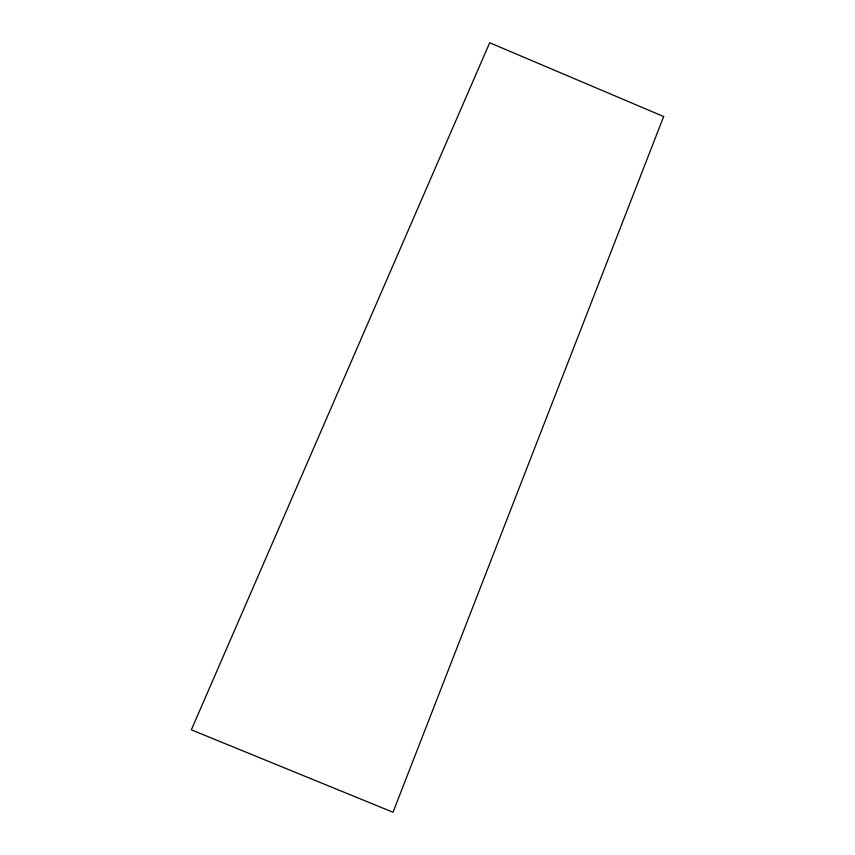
<?xml version="1.0" encoding="UTF-8"?>
<svg xmlns="http://www.w3.org/2000/svg" width="855" height="855" viewBox="0 0 855 855"><rect width="100%" height="100%" fill="white"/><g stroke="black" fill="none" stroke-linecap="round" stroke-linejoin="round"><path stroke-width="1.28" d="M663.662 116.537L393.011 812.25L191.338 729.828L489.701 42.75L663.662 116.537"/></g></svg>
